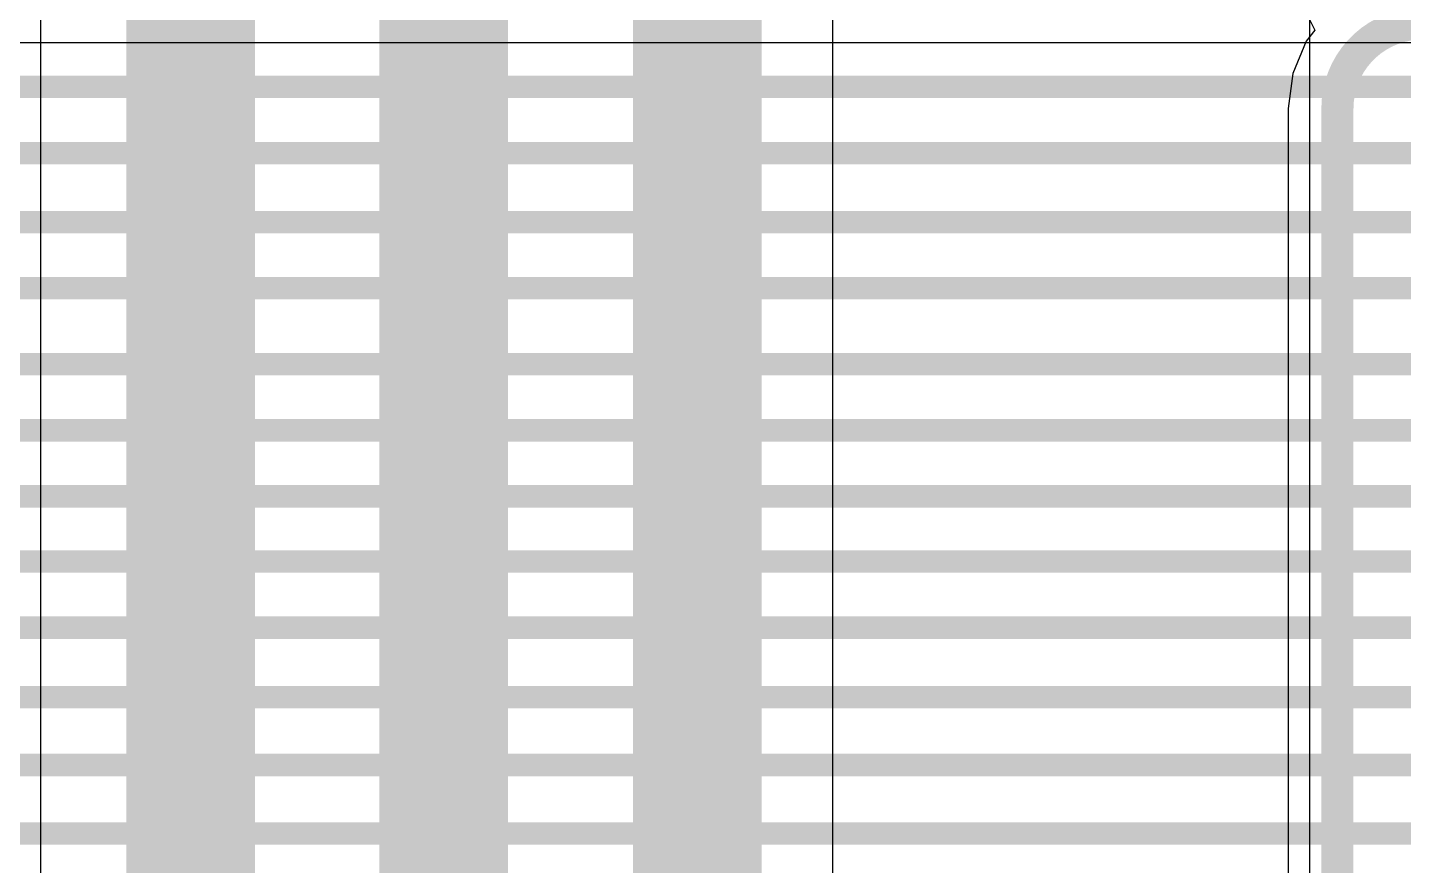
# Model space of a CAD drawing. Header units: inches. Extents: x 0 to 211, y 0 to 201.
# Drawn here: x 1.091 to 1.5192, y 2.6917 to 2.9527 of the extents above; entities that cross this region are included whole.
import ezdxf

# ---------------------------------------------------------------- set-up
doc = ezdxf.new("R2010")
doc.units = ezdxf.units.IN
doc.header["$MEASUREMENT"] = 0
for name, color, linetype in [('Bottom Layer', 5, 'Continuous'), ('Layer 2', 76, 'Continuous'), ('Top Layer', 1, 'Continuous')]:
    doc.layers.add(name, color=color, linetype=linetype)

msp = doc.modelspace()

# ---------------------------------------------------------------- linework, layer by layer
at = {"layer": 'Bottom Layer'}
for p, q in [((1.48812, 2.95886), (1.49158, 2.95186)), ((1.49158, 2.95186), (1.48889, 2.94836)), ((1.48889, 2.94836), (1.48472, 2.93829)), ((1.48472, 2.93829), (1.4833, 2.92748)), ((1.4833, 2.92748), (1.48336, 2.92748)), ((1.48336, 2.92748), (1.48336, 2.13313))]:
    msp.add_line(p, q, dxfattribs=at)
for points in [[(1.49865, 2.92748, 0.01, 0.01, -0.414214), (1.52506, 2.95389, 0.01, 0.01, 0)], [(1.49865, 2.13313, 0.01, 0.01, 0), (1.49865, 2.92748, 0.01, 0.01, 0)]]:
    msp.add_lwpolyline(points, format="xyseb", dxfattribs=at)
msp.add_lwpolyline([(1.49615, 2.92748, 0.005, 0.005, 1), (1.50115, 2.92748, 0.005, 0.005, 1)], format="xyseb", close=True, dxfattribs=at)
msp.add_lwpolyline([(1.49615, 2.92748, 0.005, 0.005, 1), (1.50115, 2.92748, 0.005, 0.005, 1)], format="xyseb", close=True, dxfattribs=at)
at = {"layer": 'Layer 2'}
for p, q in [((1.49, 3.183), (1.49, 1.99269)), ((1.34166, 1.94334), (1.34166, 3.06136)), ((1.09499, 3.05502), (1.09499, 2.50521))]:
    msp.add_line(p, q, dxfattribs=at)
for points in [[(1.14173, 2.48074, 0.04, 0.04, 0), (1.14173, 3.03473, 0.04, 0.04, 0)], [(1.22047, 2.45177, 0.04, 0.04, 0), (1.22047, 3.03473, 0.04, 0.04, 0)], [(1.29947, 1.9296, 0.04, 0.04, 0), (1.29947, 3.03054, 0.04, 0.04, 0)]]:
    msp.add_lwpolyline(points, format="xyseb", dxfattribs=at)
at = {"layer": 'Top Layer'}
msp.add_line((1.82936, 2.94792), (0.56406, 2.94792), dxfattribs=at)
for points in [[(0.54698, 2.93416, 0.007, 0.007, 0), (1.82936, 2.93416, 0.007, 0.007, 0)], [(0.58222, 2.91351, 0.007, 0.007, 0), (1.82774, 2.91351, 0.007, 0.007, 0)], [(0.8716, 2.89202, 0.007, 0.007, 0), (1.82697, 2.89202, 0.007, 0.007, 0)], [(0.90565, 2.8715, 0.007, 0.007, 0), (1.8252, 2.8715, 0.007, 0.007, 0)], [(0.61746, 2.8478, 0.007, 0.007, 0), (1.80435, 2.8478, 0.007, 0.007, 0)], [(0.65271, 2.82722, 0.007, 0.007, 0), (1.78038, 2.82722, 0.007, 0.007, 0)], [(0.68795, 2.80664, 0.007, 0.007, 0), (1.77872, 2.80664, 0.007, 0.007, 0)], [(0.72346, 2.78633, 0.007, 0.007, 0), (1.7749, 2.78633, 0.007, 0.007, 0)], [(0.37076, 2.76575, 0.007, 0.007, 0), (1.77506, 2.76575, 0.007, 0.007, 0)], [(0.9288, 2.7441, 0.007, 0.007, 0), (1.77445, 2.7441, 0.007, 0.007, 0)], [(0.9288, 2.72298, 0.007, 0.007, 0), (1.77329, 2.72298, 0.007, 0.007, 0)], [(0.44124, 2.70166, 0.007, 0.007, 0), (1.70555, 2.70166, 0.007, 0.007, 0)]]:
    msp.add_lwpolyline(points, format="xyseb", dxfattribs=at)

doc.saveas('drawing.dxf')
